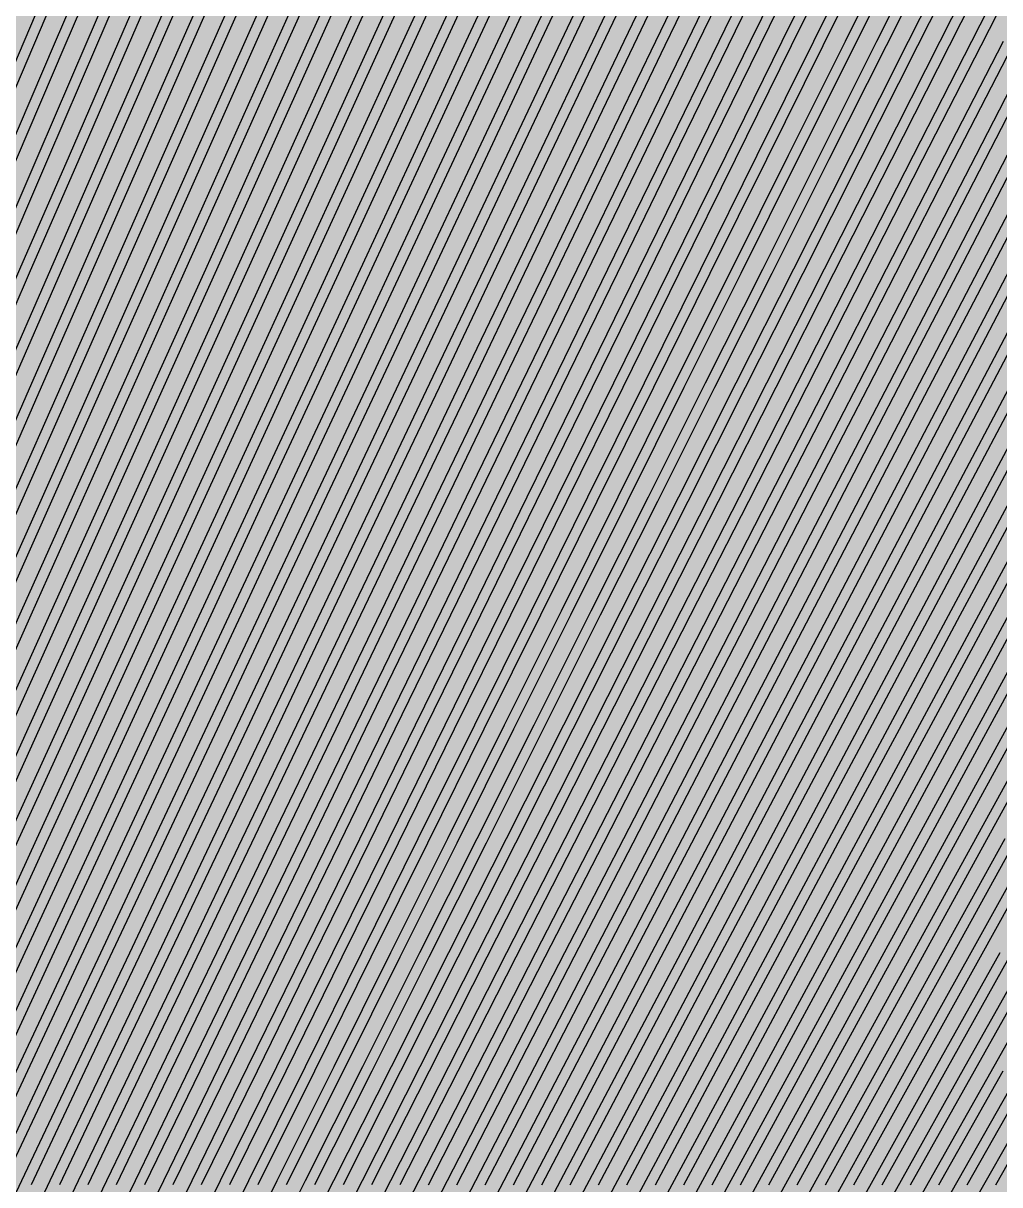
# Model space of a CAD drawing. Header units: metres. Extents: x -7231 to 10969, y -37556 to 1873.
# Drawn here: x 2806.6 to 2999.5, y -18127.3 to -17897.9 of the extents above; entities that cross this region are included whole.
import ezdxf

# ---------------------------------------------------------------- set-up
doc = ezdxf.new("R2010")
doc.units = ezdxf.units.M
for name, color, linetype in [('Metal1', 4, 'CONTINUOUS'), ('Metal2', 3, 'CONTINUOUS'), ('Polyimide', 7, 'CONTINUOUS')]:
    doc.layers.add(name, color=color, linetype=linetype)

msp = doc.modelspace()

# ---------------------------------------------------------------- hatches: boundary and pattern name
at = {"layer": 'Polyimide'}
msp.add_hatch(color=7, dxfattribs=at).paths.add_polyline_path([(4065.69, -468), (4066.67, -501.99), (4068.51, -535.99), (4071.41, -569.99), (4075.54, -603.99), (4081.04, -637.99), (4088.01, -671.99), (4096.52, -705.98), (4106.62, -739.98), (4118.33, -773.98), (4131.63, -807.98), (4146.49, -841.98), (4162.87, -875.98), (4180.68, -909.97), (4199.83, -943.97), (4220.22, -977.97), (4241.73, -1011.97), (4264.21, -1045.97), (4287.52, -1079.96), (4311.51, -1113.96), (4336.01, -1147.96), (4360.86, -1181.96), (4385.88, -1215.96), (4410.89, -1249.96), (4435.74, -1283.95), (4460.24, -1317.95), (4484.23, -1351.95), (4507.54, -1385.95), (4530.02, -1419.95), (4551.53, -1453.94), (4571.92, -1487.94), (4591.07, -1521.94), (4608.88, -1555.94), (4625.26, -1589.94), (4640.12, -1623.94), (4653.42, -1657.93), (4665.13, -1691.93), (4675.23, -1725.93), (4683.74, -1759.93), (4690.71, -1793.93), (4696.21, -1827.93), (4700.34, -1861.92), (4703.24, -1895.92), (4705.08, -1929.92), (4706.06, -1963.92), (4706.44, -1997.92), (4706.5, -2031.91), (4706.5, -4793.02), (4709.95, -4838.39), (4720.22, -4882.71), (4737.08, -4924.98), (4760.13, -4964.2), (4788.85, -4999.49), (4822.58, -5030.03), (4860.53, -5055.12), (4901.85, -5074.18), (4901.85, -5074.18), (4970.68, -5105.23), (5034.7, -5145.26), (5092.76, -5193.54), (5143.8, -5249.19), (5186.89, -5311.2), (5221.24, -5378.44), (5246.23, -5449.69), (5261.41, -5523.66), (5266.5, -5599), (5261.41, -5674.34), (5246.23, -5748.31), (5221.24, -5819.56), (5186.89, -5886.8), (5143.8, -5948.81), (5092.76, -6004.46), (5034.7, -6052.74), (4970.68, -6092.77), (4901.85, -6123.82), (4860.53, -6142.88), (4822.58, -6167.97), (4788.85, -6198.51), (4760.13, -6233.8), (4737.08, -6273.02), (4720.22, -6315.29), (4709.95, -6359.61), (4706.5, -6404.98), (4706.5, -9221.52), (4709.95, -9266.88), (4720.22, -9311.21), (4737.08, -9353.47), (4760.13, -9392.7), (4788.85, -9427.98), (4822.58, -9458.52), (4860.53, -9483.61), (4901.85, -9502.67), (4970.68, -9533.72), (5034.7, -9573.75), (5092.76, -9622.03), (5143.8, -9677.68), (5186.89, -9739.69), (5221.24, -9806.94), (5246.23, -9878.19), (5261.41, -9952.16), (5266.5, -10027.49), (5261.41, -10102.83), (5246.23, -10176.8), (5221.24, -10248.05), (5186.89, -10315.3), (5143.8, -10377.31), (5092.76, -10432.96), (5034.7, -10481.24), (4970.68, -10521.27), (4901.85, -10552.32), (4860.53, -10571.38), (4822.58, -10596.46), (4788.85, -10627), (4760.13, -10662.29), (4737.08, -10701.52), (4720.22, -10743.78), (4709.95, -10788.1), (4706.5, -10833.47), (4706.5, -13650.01), (4709.95, -13695.38), (4720.22, -13739.7), (4737.08, -13781.96), (4760.13, -13821.19), (4788.85, -13856.48), (4822.58, -13887.02), (4860.53, -13912.11), (4901.85, -13931.17), (4970.68, -13962.22), (5034.7, -14002.25), (5092.76, -14050.53), (5143.8, -14106.18), (5186.89, -14168.19), (5221.24, -14235.43), (5246.23, -14306.68), (5261.41, -14380.65), (5266.5, -14455.99), (5261.41, -14531.33), (5246.23, -14605.29), (5221.24, -14676.55), (5186.89, -14743.79), (5143.8, -14805.8), (5092.76, -14861.45), (5034.7, -14909.73), (4970.68, -14949.76), (4901.85, -14980.81), (4860.53, -14999.87), (4822.58, -15024.96), (4788.85, -15055.5), (4760.13, -15090.79), (4737.08, -15130.01), (4720.22, -15172.27), (4709.95, -15216.6), (4706.5, -15261.97), (4706.5, -15455.99), (4720.95, -15750.04), (4764.14, -16041.26), (4835.68, -16326.84), (4934.86, -16604.04), (5060.74, -16870.18), (5212.09, -17122.7), (5387.47, -17359.17), (5585.18, -17577.31), (5803.32, -17775.02), (6039.79, -17950.4), (6292.31, -18101.75), (6558.45, -18227.63), (6835.65, -18326.81), (7121.23, -18398.34), (7412.45, -18441.54), (7706.5, -18455.99), (9969.01, -18455.99), (10047.42, -18459.84), (10125.08, -18471.36), (10201.23, -18490.44), (10275.15, -18516.89), (10346.12, -18550.45), (10413.46, -18590.81), (10476.52, -18637.58), (10534.69, -18690.3), (10587.41, -18748.47), (10634.18, -18811.53), (10674.54, -18878.87), (10708.11, -18949.84), (10734.56, -19023.76), (10753.63, -19099.92), (10765.15, -19177.58), (10769.01, -19255.99), (10769.01, -20895.8), (10730.24, -20951.41), (10694.6, -21009.08), (10662.21, -21068.63), (10633.17, -21129.89), (10607.55, -21192.66), (10585.45, -21256.74), (10566.93, -21321.96), (10552.05, -21388.09), (10540.84, -21454.95), (10533.35, -21522.33), (10529.6, -21590.02), (10529.6, -21657.81), (10533.35, -21725.5), (10540.84, -21792.87), (10552.05, -21859.73), (10566.93, -21925.87), (10585.45, -21991.08), (10607.55, -22055.17), (10633.17, -22117.94), (10662.21, -22179.19), (10694.6, -22238.74), (10730.24, -22296.41), (10769.01, -22352.03), (10769.01, -32454.24), (10728.74, -32510.49), (10691.72, -32568.92), (10658.05, -32629.35), (10627.85, -32691.58), (10601.2, -32755.42), (10578.21, -32820.67), (10558.93, -32887.1), (10543.44, -32954.52), (10531.77, -33022.71), (10523.97, -33091.44), (10520.07, -33160.51), (10520.07, -33229.69), (10523.97, -33298.75), (10531.77, -33367.49), (10543.44, -33435.67), (10558.93, -33503.09), (10578.21, -33569.53), (10601.2, -33634.77), (10627.85, -33698.61), (10658.05, -33760.85), (10691.72, -33821.28), (10728.74, -33879.71), (10769.01, -33935.96), (10769.01, -36556), (10765.15, -36634.41), (10753.63, -36712.07), (10734.56, -36788.23), (10708.11, -36862.15), (10674.54, -36933.12), (10634.18, -37000.46), (10587.41, -37063.51), (10534.69, -37121.69), (10476.52, -37174.41), (10413.46, -37221.18), (10346.12, -37261.54), (10275.15, -37295.1), (10201.23, -37321.55), (10125.08, -37340.63), (10047.42, -37352.15), (9969.01, -37356), (-6231.01, -37356), (-6309.42, -37352.15), (-6387.08, -37340.63), (-6463.23, -37321.55), (-6537.15, -37295.1), (-6608.12, -37261.54), (-6675.46, -37221.18), (-6738.52, -37174.41), (-6796.69, -37121.69), (-6849.41, -37063.51), (-6896.18, -37000.46), (-6936.54, -36933.12), (-6970.11, -36862.15), (-6996.56, -36788.23), (-7015.63, -36712.07), (-7027.15, -36634.41), (-7031.01, -36556), (-7031.01, -33936), (-6990.74, -33879.75), (-6953.7, -33821.31), (-6920.03, -33760.88), (-6889.82, -33698.64), (-6863.18, -33634.8), (-6840.18, -33569.55), (-6820.9, -33503.11), (-6805.4, -33435.69), (-6793.74, -33367.49), (-6785.94, -33298.75), (-6782.03, -33229.68), (-6782.03, -33160.5), (-6785.94, -33091.43), (-6793.74, -33022.69), (-6805.4, -32954.5), (-6820.9, -32887.07), (-6840.18, -32820.63), (-6863.18, -32755.39), (-6889.82, -32691.54), (-6920.03, -32629.3), (-6953.7, -32568.87), (-6990.74, -32510.43), (-7031.01, -32454.18), (-7031.01, -22364.83), (-6990.74, -22308.58), (-6953.7, -22250.14), (-6920.03, -22189.71), (-6889.82, -22127.47), (-6863.18, -22063.62), (-6840.18, -21998.38), (-6820.9, -21931.94), (-6805.4, -21864.51), (-6793.74, -21796.32), (-6785.94, -21727.58), (-6782.03, -21658.51), (-6782.03, -21589.33), (-6785.94, -21520.26), (-6793.74, -21451.52), (-6805.4, -21383.32), (-6820.9, -21315.9), (-6840.18, -21249.46), (-6863.18, -21184.21), (-6889.82, -21120.37), (-6920.03, -21058.13), (-6953.7, -20997.7), (-6990.74, -20939.26), (-7031.01, -20883.01), (-7031.01, -19255.99), (-7027.15, -19177.58), (-7015.63, -19099.92), (-6996.56, -19023.76), (-6970.11, -18949.84), (-6936.54, -18878.87), (-6896.18, -18811.53), (-6849.41, -18748.47), (-6796.69, -18690.3), (-6738.52, -18637.58), (-6675.46, -18590.81), (-6608.12, -18550.45), (-6537.15, -18516.89), (-6463.23, -18490.44), (-6387.08, -18471.36), (-6309.42, -18459.84), (-6231.01, -18455.99), (-3968.5, -18455.99), (-3674.45, -18441.54), (-3383.23, -18398.34), (-3097.65, -18326.81), (-2820.45, -18227.63), (-2554.31, -18101.75), (-2301.79, -17950.4), (-2065.32, -17775.02), (-1847.18, -17577.31), (-1649.47, -17359.17), (-1474.09, -17122.7), (-1322.74, -16870.18), (-1196.86, -16604.04), (-1097.68, -16326.84), (-1026.14, -16041.26), (-982.95, -15750.04), (-968.5, -15455.99), (-968.5, -15261.97), (-971.95, -15216.6), (-982.22, -15172.27), (-999.08, -15130.01), (-1022.13, -15090.79), (-1050.85, -15055.5), (-1084.58, -15024.96), (-1122.53, -14999.87), (-1163.85, -14980.81), (-1232.68, -14949.76), (-1296.7, -14909.73), (-1354.76, -14861.45), (-1405.8, -14805.8), (-1448.89, -14743.79), (-1483.24, -14676.55), (-1508.23, -14605.29), (-1523.41, -14531.33), (-1528.5, -14455.99), (-1523.41, -14380.65), (-1508.23, -14306.68), (-1483.24, -14235.43), (-1448.89, -14168.19), (-1405.8, -14106.18), (-1354.76, -14050.53), (-1296.7, -14002.25), (-1232.68, -13962.22), (-1163.85, -13931.17), (-1122.53, -13912.11), (-1084.58, -13887.02), (-1050.85, -13856.48), (-1022.13, -13821.19), (-999.08, -13781.96), (-982.22, -13739.7), (-971.95, -13695.38), (-968.5, -13650.01), (-968.5, -12309.64), (-971.95, -12264.27), (-982.22, -12219.94), (-999.08, -12177.68), (-1022.13, -12138.46), (-1050.85, -12103.17), (-1084.58, -12072.63), (-1122.53, -12047.54), (-1163.85, -12028.48), (-1232.68, -11997.43), (-1296.7, -11957.4), (-1354.76, -11909.12), (-1405.8, -11853.47), (-1448.89, -11791.46), (-1483.24, -11724.22), (-1508.23, -11652.96), (-1523.41, -11579), (-1528.5, -11503.66), (-1523.41, -11428.32), (-1508.23, -11354.35), (-1483.24, -11283.1), (-1448.89, -11215.86), (-1405.8, -11153.85), (-1354.76, -11098.2), (-1296.7, -11049.92), (-1232.68, -11009.89), (-1163.85, -10978.84), (-1122.53, -10959.78), (-1084.58, -10934.69), (-1050.85, -10904.15), (-1022.13, -10868.86), (-999.08, -10829.63), (-982.22, -10787.37), (-971.95, -10743.05), (-968.5, -10697.68), (-968.5, -9357.31), (-971.95, -9311.94), (-982.22, -9267.62), (-999.08, -9225.35), (-1022.13, -9186.13), (-1050.85, -9150.84), (-1084.58, -9120.3), (-1122.53, -9095.21), (-1163.85, -9076.15), (-1163.85, -9076.15), (-1232.68, -9045.1), (-1296.7, -9005.07), (-1354.76, -8956.79), (-1405.8, -8901.14), (-1448.89, -8839.13), (-1483.24, -8771.89), (-1508.23, -8700.64), (-1523.41, -8626.67), (-1528.5, -8551.33), (-1523.41, -8475.99), (-1508.23, -8402.02), (-1483.24, -8330.77), (-1448.89, -8263.53), (-1405.8, -8201.52), (-1354.76, -8145.87), (-1296.7, -8097.59), (-1232.68, -8057.56), (-1163.85, -8026.51), (-1163.85, -8026.51), (-1122.53, -8007.45), (-1084.58, -7982.36), (-1050.85, -7951.82), (-1022.13, -7916.53), (-999.08, -7877.31), (-982.22, -7835.04), (-971.95, -7790.72), (-968.5, -7745.35), (-968.5, -6404.98), (-971.95, -6359.61), (-982.22, -6315.29), (-999.08, -6273.02), (-1022.13, -6233.8), (-1050.85, -6198.51), (-1084.58, -6167.97), (-1122.53, -6142.88), (-1163.85, -6123.82), (-1163.85, -6123.82), (-1232.68, -6092.77), (-1296.7, -6052.74), (-1354.76, -6004.46), (-1405.8, -5948.81), (-1448.89, -5886.8), (-1483.24, -5819.56), (-1508.23, -5748.31), (-1523.41, -5674.34), (-1528.5, -5599), (-1523.41, -5523.66), (-1508.23, -5449.69), (-1483.24, -5378.44), (-1448.89, -5311.2), (-1405.8, -5249.19), (-1354.76, -5193.54), (-1296.7, -5145.26), (-1232.68, -5105.23), (-1163.85, -5074.18), (-1163.85, -5074.18), (-1122.53, -5055.12), (-1084.58, -5030.03), (-1050.85, -4999.49), (-1022.13, -4964.2), (-999.08, -4924.98), (-982.22, -4882.71), (-971.95, -4838.39), (-968.5, -4793.02), (-968.5, -2031.91), (-968.44, -1997.92), (-968.06, -1963.92), (-967.05, -1929.92), (-965.18, -1895.92), (-962.22, -1861.92), (-958.01, -1827.93), (-952.41, -1793.93), (-945.31, -1759.93), (-936.64, -1725.93), (-926.35, -1691.93), (-914.43, -1657.93), (-900.88, -1623.94), (-885.74, -1589.94), (-869.05, -1555.94), (-850.91, -1521.94), (-831.4, -1487.94), (-810.63, -1453.94), (-788.72, -1419.95), (-765.82, -1385.95), (-742.07, -1351.95), (-717.63, -1317.95), (-692.67, -1283.95), (-667.36, -1249.96), (-641.88, -1215.96), (-616.39, -1181.96), (-591.08, -1147.96), (-566.12, -1113.96), (-541.68, -1079.96), (-517.93, -1045.97), (-495.03, -1011.97), (-473.12, -977.97), (-452.35, -943.97), (-432.84, -909.97), (-414.7, -875.98), (-398.01, -841.98), (-382.87, -807.98), (-369.32, -773.98), (-357.4, -739.98), (-347.11, -705.98), (-338.44, -671.99), (-331.34, -637.99), (-325.74, -603.99), (-321.53, -569.99), (-318.57, -535.99), (-316.7, -501.99), (-315.69, -468), (-315.31, -434), (-315.25, -400), (-315.25, 401), (-315.25, 451), (-315.25, 1644), (-270.25, 1644), (-270.03, 1637.13), (-269.35, 1630.29), (-268.23, 1623.52), (-266.67, 1616.82), (-264.68, 1610.25), (-262.26, 1603.82), (-259.42, 1597.56), (-256.18, 1591.5), (-252.55, 1585.67), (-248.55, 1580.08), (-244.19, 1574.77), (-239.5, 1569.75), (-234.48, 1565.06), (-229.17, 1560.7), (-223.58, 1556.7), (-217.75, 1553.07), (-211.69, 1549.83), (-205.43, 1546.99), (-199, 1544.57), (-192.43, 1542.58), (-185.73, 1541.02), (-178.96, 1539.9), (-172.12, 1539.22), (-165.25, 1539), (-158.38, 1539.22), (-151.54, 1539.9), (-144.77, 1541.02), (-138.07, 1542.58), (-131.5, 1544.57), (-125.07, 1546.99), (-118.81, 1549.83), (-112.75, 1553.07), (-106.92, 1556.7), (-101.33, 1560.7), (-96.02, 1565.06), (-91, 1569.75), (-86.31, 1574.77), (-81.95, 1580.08), (-77.95, 1585.67), (-74.32, 1591.5), (-71.08, 1597.56), (-68.24, 1603.82), (-65.82, 1610.25), (-63.83, 1616.82), (-62.27, 1623.52), (-61.15, 1630.29), (-60.47, 1637.13), (-60.25, 1644), (1853, 1644), (1853, 1573), (3815.25, 1573), (3815.46, 1579.54), (3816.11, 1586.05), (3817.17, 1592.51), (3818.66, 1598.88), (3820.56, 1605.14), (3822.86, 1611.27), (3825.56, 1617.23), (3828.65, 1623), (3832.1, 1628.56), (3835.91, 1633.88), (3840.07, 1638.93), (3844.54, 1643.71), (3849.32, 1648.18), (3854.37, 1652.34), (3859.69, 1656.15), (3865.25, 1659.6), (3871.02, 1662.69), (3876.98, 1665.39), (3883.11, 1667.69), (3889.37, 1669.59), (3895.74, 1671.08), (3902.2, 1672.14), (3908.71, 1672.79), (3915.25, 1673), (3921.79, 1672.79), (3928.3, 1672.14), (3934.76, 1671.08), (3941.13, 1669.59), (3947.39, 1667.69), (3953.52, 1665.39), (3959.48, 1662.69), (3965.25, 1659.6), (3970.81, 1656.15), (3976.13, 1652.34), (3981.18, 1648.18), (3985.96, 1643.71), (3990.43, 1638.93), (3994.59, 1633.88), (3998.4, 1628.56), (4001.85, 1623), (4004.94, 1617.23), (4007.64, 1611.27), (4009.94, 1605.14), (4011.84, 1598.88), (4013.33, 1592.51), (4014.39, 1586.05), (4015.04, 1579.54), (4015.25, 1573), (4065.25, 1573), (4065.25, 451), (4065.25, 401), (4065.25, -400), (4065.31, -434), (4065.69, -468)])

# ---------------------------------------------------------------- linework, layer by layer
at = {"layer": 'Metal1'}
for points in [[(2701.55, -18149.04), (2711.11, -18126.54), (2720.68, -18104.04), (2730.25, -18081.54), (2739.81, -18059.04), (2749.38, -18036.54), (2758.95, -18014.03), (2768.51, -17991.53), (2778.08, -17969.03), (2787.65, -17946.53), (2797.21, -17924.03), (2806.78, -17901.53), (2816.35, -17879.03), (2825.91, -17856.53), (2835.48, -17834.03), (2845.05, -17811.53), (2854.61, -17789.03), (2864.18, -17766.53)], [(2712.62, -18149.03), (2722.32, -18126.53), (2732.01, -18104.03), (2741.71, -18081.53), (2751.4, -18059.03), (2761.09, -18036.53), (2770.79, -18014.03), (2780.48, -17991.53), (2790.17, -17969.03), (2799.87, -17946.53), (2809.56, -17924.03), (2819.26, -17901.53), (2828.95, -17879.03), (2838.64, -17856.53), (2848.34, -17834.03), (2858.03, -17811.52), (2867.73, -17789.02), (2877.42, -17766.52)], [(2723.7, -18149.03), (2733.52, -18126.53), (2743.34, -18104.03), (2753.16, -18081.53), (2762.99, -18059.03), (2772.81, -18036.53), (2782.63, -18014.03), (2792.45, -17991.53), (2802.27, -17969.02), (2812.09, -17946.52), (2821.91, -17924.02), (2831.73, -17901.52), (2841.55, -17879.02), (2851.37, -17856.52), (2861.2, -17834.02), (2871.02, -17811.52), (2880.84, -17789.02), (2890.66, -17766.52)], [(2734.78, -18149.03), (2744.73, -18126.53), (2754.68, -18104.02), (2764.62, -18081.52), (2774.57, -18059.02), (2784.52, -18036.52), (2794.47, -18014.02), (2804.42, -17991.52), (2814.36, -17969.02), (2824.31, -17946.52), (2834.26, -17924.02), (2844.21, -17901.52), (2854.16, -17879.02), (2864.1, -17856.52), (2874.05, -17834.02), (2884, -17811.52), (2893.95, -17789.02), (2903.9, -17766.51)], [(2745.86, -18149.02), (2755.93, -18126.52), (2766.01, -18104.02), (2776.08, -18081.52), (2786.16, -18059.02), (2796.23, -18036.52), (2806.31, -18014.02), (2816.38, -17991.52), (2826.46, -17969.02), (2836.53, -17946.52), (2846.61, -17924.01), (2856.69, -17901.51), (2866.76, -17879.01), (2876.84, -17856.51), (2886.91, -17834.01), (2896.99, -17811.51), (2907.06, -17789.01), (2917.14, -17766.51)], [(2756.94, -18149.02), (2767.14, -18126.52), (2777.34, -18104.02), (2787.54, -18081.52), (2797.75, -18059.01), (2807.95, -18036.51), (2818.15, -18014.01), (2828.35, -17991.51), (2838.55, -17969.01), (2848.76, -17946.51), (2858.96, -17924.01), (2869.16, -17901.51), (2879.36, -17879.01), (2889.57, -17856.51), (2899.77, -17834.01), (2909.97, -17811.51), (2920.17, -17789.01), (2930.38, -17766.51)], [(2768.01, -18149.01), (2778.34, -18126.51), (2788.67, -18104.01), (2799, -18081.51), (2809.33, -18059.01), (2819.66, -18036.51), (2829.99, -18014.01), (2840.32, -17991.51), (2850.65, -17969.01), (2860.98, -17946.51), (2871.31, -17924.01), (2881.64, -17901.51), (2891.97, -17879), (2902.3, -17856.5), (2912.63, -17834), (2922.96, -17811.5), (2933.29, -17789), (2943.61, -17766.5)], [(2779.09, -18149.01), (2789.55, -18126.51), (2800, -18104.01), (2810.46, -18081.51), (2820.92, -18059.01), (2831.37, -18036.51), (2841.83, -18014), (2852.29, -17991.5), (2862.74, -17969), (2873.2, -17946.5), (2883.66, -17924), (2894.11, -17901.5), (2904.57, -17879), (2915.03, -17856.5), (2925.48, -17834), (2935.94, -17811.5), (2946.4, -17789), (2956.85, -17766.5)], [(2790.17, -18149), (2800.75, -18126.5), (2811.34, -18104), (2821.92, -18081.5), (2832.5, -18059), (2843.09, -18036.5), (2853.67, -18014), (2864.26, -17991.5), (2874.84, -17969), (2885.42, -17946.5), (2896.01, -17924), (2906.59, -17901.5), (2917.17, -17879), (2927.76, -17856.5), (2938.34, -17834), (2948.93, -17811.49), (2959.51, -17788.99), (2970.09, -17766.49)], [(2801.25, -18149), (2811.96, -18126.5), (2822.67, -18104), (2833.38, -18081.5), (2844.09, -18059), (2854.8, -18036.5), (2865.51, -18014), (2876.22, -17991.5), (2886.93, -17969), (2897.65, -17946.49), (2908.36, -17923.99), (2919.07, -17901.49), (2929.78, -17878.99), (2940.49, -17856.49), (2951.2, -17833.99), (2961.91, -17811.49), (2972.62, -17788.99), (2983.33, -17766.49)], [(2812.33, -18149), (2823.16, -18126.5), (2834, -18104), (2844.84, -18081.49), (2855.68, -18058.99), (2866.52, -18036.49), (2877.35, -18013.99), (2888.19, -17991.49), (2899.03, -17968.99), (2909.87, -17946.49), (2920.71, -17923.99), (2931.54, -17901.49), (2942.38, -17878.99), (2953.22, -17856.49), (2964.06, -17833.99), (2974.9, -17811.49), (2985.73, -17788.99), (2996.57, -17766.48)], [(2823.4, -18148.99), (2834.37, -18126.49), (2845.33, -18103.99), (2856.3, -18081.49), (2867.26, -18058.99), (2878.23, -18036.49), (2889.19, -18013.99), (2900.16, -17991.49), (2911.12, -17968.99), (2922.09, -17946.49), (2933.05, -17923.99), (2944.02, -17901.48), (2954.98, -17878.98), (2965.95, -17856.48), (2976.92, -17833.98), (2987.88, -17811.48), (2998.85, -17788.98), (3009.81, -17766.48)], [(2866.02, -17767.31), (2856.45, -17789.81), (2846.89, -17812.31), (2837.32, -17834.81), (2827.75, -17857.31), (2818.19, -17879.81), (2808.62, -17902.31), (2799.05, -17924.81), (2789.49, -17947.32), (2779.92, -17969.82), (2770.35, -17992.32), (2760.79, -18014.82), (2751.22, -18037.32), (2741.65, -18059.82), (2732.09, -18082.32), (2722.52, -18104.82), (2712.95, -18127.32), (2703.39, -18149.82)], [(2879.26, -17767.31), (2869.56, -17789.82), (2859.87, -17812.32), (2850.17, -17834.82), (2840.48, -17857.32), (2830.79, -17879.82), (2821.09, -17902.32), (2811.4, -17924.82), (2801.71, -17947.32), (2792.01, -17969.82), (2782.32, -17992.32), (2772.62, -18014.82), (2762.93, -18037.32), (2753.24, -18059.82), (2743.54, -18082.32), (2733.85, -18104.82), (2724.15, -18127.33), (2714.46, -18149.83)], [(2892.49, -17767.32), (2882.67, -17789.82), (2872.85, -17812.32), (2863.03, -17834.82), (2853.21, -17857.32), (2843.39, -17879.82), (2833.57, -17902.32), (2823.74, -17924.82), (2813.92, -17947.32), (2804.1, -17969.82), (2794.28, -17992.33), (2784.46, -18014.83), (2774.64, -18037.33), (2764.82, -18059.83), (2755, -18082.33), (2745.18, -18104.83), (2735.36, -18127.33), (2725.54, -18149.83)], [(2905.73, -17767.32), (2895.78, -17789.82), (2885.83, -17812.32), (2875.88, -17834.83), (2865.93, -17857.33), (2855.99, -17879.83), (2846.04, -17902.33), (2836.09, -17924.83), (2826.14, -17947.33), (2816.19, -17969.83), (2806.25, -17992.33), (2796.3, -18014.83), (2786.35, -18037.33), (2776.4, -18059.83), (2766.45, -18082.33), (2756.51, -18104.83), (2746.56, -18127.33), (2736.61, -18149.83)], [(2918.96, -17767.33), (2908.89, -17789.83), (2898.81, -17812.33), (2888.74, -17834.83), (2878.66, -17857.33), (2868.59, -17879.83), (2858.51, -17902.33), (2848.44, -17924.83), (2838.36, -17947.33), (2828.28, -17969.83), (2818.21, -17992.33), (2808.13, -18014.83), (2798.06, -18037.34), (2787.98, -18059.84), (2777.91, -18082.34), (2767.83, -18104.84), (2757.76, -18127.34), (2747.68, -18149.84)], [(2932.2, -17767.33), (2921.99, -17789.83), (2911.79, -17812.33), (2901.59, -17834.83), (2891.39, -17857.33), (2881.19, -17879.84), (2870.98, -17902.34), (2860.78, -17924.84), (2850.58, -17947.34), (2840.38, -17969.84), (2830.17, -17992.34), (2819.97, -18014.84), (2809.77, -18037.34), (2799.57, -18059.84), (2789.36, -18082.34), (2779.16, -18104.84), (2768.96, -18127.34)], [(2945.43, -17767.34), (2935.1, -17789.84), (2924.77, -17812.34), (2914.44, -17834.84), (2904.11, -17857.34), (2893.78, -17879.84), (2883.46, -17902.34), (2873.13, -17924.84), (2862.8, -17947.34), (2852.47, -17969.84), (2842.14, -17992.34), (2831.81, -18014.84), (2821.48, -18037.34), (2811.15, -18059.84), (2800.82, -18082.35), (2790.49, -18104.85), (2780.16, -18127.35)], [(2958.67, -17767.34), (2948.21, -17789.84), (2937.75, -17812.34), (2927.3, -17834.84), (2916.84, -17857.34), (2906.38, -17879.84), (2895.93, -17902.34), (2885.47, -17924.84), (2875.01, -17947.35), (2864.56, -17969.85), (2854.1, -17992.35), (2843.64, -18014.85), (2833.19, -18037.35), (2822.73, -18059.85), (2812.28, -18082.35), (2801.82, -18104.85), (2791.36, -18127.35)], [(2971.9, -17767.34), (2961.32, -17789.85), (2950.74, -17812.35), (2940.15, -17834.85), (2929.57, -17857.35), (2918.98, -17879.85), (2908.4, -17902.35), (2897.82, -17924.85), (2887.23, -17947.35), (2876.65, -17969.85), (2866.07, -17992.35), (2855.48, -18014.85), (2844.9, -18037.35), (2834.31, -18059.85), (2823.73, -18082.35), (2813.15, -18104.85), (2802.56, -18127.36)], [(2985.14, -17767.35), (2974.43, -17789.85), (2963.72, -17812.35), (2953.01, -17834.85), (2942.29, -17857.35), (2931.58, -17879.85), (2920.87, -17902.35), (2910.16, -17924.85), (2899.45, -17947.35), (2888.74, -17969.85), (2878.03, -17992.36), (2867.32, -18014.86), (2856.61, -18037.36), (2845.9, -18059.86), (2835.19, -18082.36), (2824.48, -18104.86), (2813.76, -18127.36)], [(2998.37, -17767.35), (2987.54, -17789.85), (2976.7, -17812.35), (2965.86, -17834.85), (2955.02, -17857.36), (2944.18, -17879.86), (2933.35, -17902.36), (2922.51, -17924.86), (2911.67, -17947.36), (2900.83, -17969.86), (2889.99, -17992.36), (2879.16, -18014.86), (2868.32, -18037.36), (2857.48, -18059.86), (2846.64, -18082.36), (2835.8, -18104.86), (2824.97, -18127.36)], [(3000.64, -17789.86), (2989.68, -17812.36), (2978.71, -17834.86), (2967.75, -17857.36), (2956.78, -17879.86), (2945.82, -17902.36), (2934.85, -17924.86), (2923.89, -17947.36), (2912.92, -17969.86), (2901.96, -17992.36), (2890.99, -18014.86), (2880.03, -18037.37), (2869.06, -18059.87), (2858.1, -18082.37), (2847.13, -18104.87), (2836.17, -18127.37)], [(2834.48, -18148.99), (2845.57, -18126.49), (2856.67, -18103.99), (2867.76, -18081.49), (2878.85, -18058.99), (2889.94, -18036.48), (2901.03, -18013.98), (2912.13, -17991.48), (2923.22, -17968.98), (2934.31, -17946.48), (2945.4, -17923.98), (2956.5, -17901.48), (2967.59, -17878.98), (2978.68, -17856.48), (2989.77, -17833.98), (3000.87, -17811.48)], [(3002.66, -17812.36), (2991.57, -17834.86), (2980.47, -17857.36), (2969.38, -17879.86), (2958.29, -17902.37), (2947.2, -17924.87), (2936.11, -17947.37), (2925.01, -17969.87), (2913.92, -17992.37), (2902.83, -18014.87), (2891.74, -18037.37), (2880.64, -18059.87), (2869.55, -18082.37), (2858.46, -18104.87), (2847.37, -18127.37)], [(2845.56, -18148.98), (2856.78, -18126.48), (2868, -18103.98), (2879.22, -18081.48), (2890.44, -18058.98), (2901.66, -18036.48), (2912.88, -18013.98), (2924.1, -17991.48), (2935.31, -17968.98), (2946.53, -17946.48), (2957.75, -17923.98), (2968.97, -17901.48), (2980.19, -17878.98), (2991.41, -17856.48), (3002.63, -17833.97)], [(3004.42, -17834.87), (2993.2, -17857.37), (2981.98, -17879.87), (2970.76, -17902.37), (2959.54, -17924.87), (2948.32, -17947.37), (2937.1, -17969.87), (2925.88, -17992.37), (2914.67, -18014.87), (2903.45, -18037.37), (2892.23, -18059.87), (2881.01, -18082.37), (2869.79, -18104.88), (2858.57, -18127.38)], [(2856.64, -18148.98), (2867.98, -18126.48), (2879.33, -18103.98), (2890.68, -18081.48), (2902.02, -18058.98), (2913.37, -18036.48), (2924.72, -18013.98), (2936.06, -17991.48), (2947.41, -17968.97), (2958.76, -17946.47), (2970.1, -17923.97), (2981.45, -17901.47), (2992.8, -17878.97), (3004.14, -17856.47)], [(3005.93, -17857.37), (2994.58, -17879.87), (2983.23, -17902.37), (2971.89, -17924.87), (2960.54, -17947.37), (2949.2, -17969.88), (2937.85, -17992.38), (2926.5, -18014.88), (2915.16, -18037.38), (2903.81, -18059.88), (2892.46, -18082.38), (2881.12, -18104.88), (2869.77, -18127.38)], [(2867.72, -18148.98), (2879.19, -18126.48), (2890.66, -18103.97), (2902.14, -18081.47), (2913.61, -18058.97), (2925.08, -18036.47), (2936.56, -18013.97), (2948.03, -17991.47), (2959.5, -17968.97), (2970.98, -17946.47), (2982.45, -17923.97), (2993.93, -17901.47), (3005.4, -17878.97)], [(3007.18, -17879.88), (2995.71, -17902.38), (2984.23, -17924.88), (2972.76, -17947.38), (2961.29, -17969.88), (2949.81, -17992.38), (2938.34, -18014.88), (2926.87, -18037.38), (2915.39, -18059.88), (2903.92, -18082.38), (2892.44, -18104.88), (2880.97, -18127.38)], [(2878.79, -18148.97), (2890.39, -18126.47), (2901.99, -18103.97), (2913.6, -18081.47), (2925.2, -18058.97), (2936.8, -18036.47), (2948.4, -18013.97), (2960, -17991.47), (2971.6, -17968.97), (2983.2, -17946.47), (2994.8, -17923.97), (3006.4, -17901.46)], [(3008.18, -17902.38), (2996.58, -17924.88), (2984.98, -17947.38), (2973.38, -17969.88), (2961.78, -17992.38), (2950.18, -18014.88), (2938.57, -18037.39), (2926.97, -18059.89), (2915.37, -18082.39), (2903.77, -18104.89), (2892.17, -18127.39)], [(2889.87, -18148.97), (2901.6, -18126.47), (2913.33, -18103.97), (2925.06, -18081.47), (2936.78, -18058.97), (2948.51, -18036.46), (2960.24, -18013.96), (2971.97, -17991.46), (2983.69, -17968.96), (2995.42, -17946.46), (3007.15, -17923.96)], [(3008.92, -17924.89), (2997.2, -17947.39), (2985.47, -17969.89), (2973.74, -17992.39), (2962.01, -18014.89), (2950.28, -18037.39), (2938.56, -18059.89), (2926.83, -18082.39), (2915.1, -18104.89), (2903.37, -18127.39)], [(2900.95, -18148.96), (2912.8, -18126.46), (2924.66, -18103.96), (2936.51, -18081.46), (2948.37, -18058.96), (2960.22, -18036.46), (2972.08, -18013.96), (2983.93, -17991.46), (2995.79, -17968.96), (3007.64, -17946.46)], [(3009.41, -17947.39), (2997.56, -17969.89), (2985.7, -17992.39), (2973.85, -18014.89), (2961.99, -18037.39), (2950.14, -18059.89), (2938.28, -18082.39), (2926.43, -18104.9), (2914.57, -18127.4)], [(2912.03, -18148.96), (2924.01, -18126.46), (2935.99, -18103.96), (2947.97, -18081.46), (2959.96, -18058.96), (2971.94, -18036.46), (2983.92, -18013.96), (2995.9, -17991.46), (3007.88, -17968.95)], [(3009.65, -17969.89), (2997.67, -17992.4), (2985.69, -18014.9), (2973.7, -18037.4), (2961.72, -18059.9), (2949.74, -18082.4), (2937.76, -18104.9), (2925.77, -18127.4)], [(2923.11, -18148.96), (2935.21, -18126.46), (2947.32, -18103.96), (2959.43, -18081.45), (2971.54, -18058.95), (2983.65, -18036.45), (2995.76, -18013.95), (3007.87, -17991.45)], [(3009.63, -17992.4), (2997.52, -18014.9), (2985.41, -18037.4), (2973.3, -18059.9), (2961.19, -18082.4), (2949.09, -18104.9), (2936.98, -18127.4)], [(2934.18, -18148.95), (2946.42, -18126.45), (2958.66, -18103.95), (2970.89, -18081.45), (2983.13, -18058.95), (2995.37, -18036.45), (3007.6, -18013.95)], [(3009.36, -18014.9), (2997.12, -18037.4), (2984.89, -18059.91), (2972.65, -18082.41), (2960.41, -18104.91), (2948.18, -18127.41)], [(2945.26, -18148.95), (2957.63, -18126.45), (2969.99, -18103.95), (2982.35, -18081.45), (2994.72, -18058.95), (3007.08, -18036.45)], [(3008.83, -18037.41), (2996.47, -18059.91), (2984.11, -18082.41), (2971.74, -18104.91), (2959.38, -18127.41)], [(2956.34, -18148.94), (2968.83, -18126.44), (2981.32, -18103.94), (2993.81, -18081.44), (3006.3, -18058.94)], [(3008.05, -18059.91), (2995.56, -18082.41), (2983.07, -18104.91), (2970.58, -18127.42)], [(2967.42, -18148.94), (2980.04, -18126.44), (2992.65, -18103.94), (3005.27, -18081.44)], [(3007.02, -18082.42), (2994.4, -18104.92), (2981.78, -18127.42)], [(2978.5, -18148.94), (2991.24, -18126.44), (3003.99, -18103.94)], [(3005.73, -18104.92), (2992.98, -18127.42)]]:
    msp.add_lwpolyline(points, dxfattribs=at)
at = {"layer": 'Metal2'}
for points in [[(2707.09, -18149.04), (2716.72, -18126.54), (2726.35, -18104.04), (2735.98, -18081.53), (2745.61, -18059.03), (2755.24, -18036.53), (2764.87, -18014.03), (2774.5, -17991.53), (2784.13, -17969.03), (2793.76, -17946.53), (2803.39, -17924.03), (2813.02, -17901.53), (2822.65, -17879.03), (2832.28, -17856.53), (2841.91, -17834.03), (2851.54, -17811.53), (2861.17, -17789.03), (2870.8, -17766.53)], [(2718.16, -18149.03), (2727.92, -18126.53), (2737.68, -18104.03), (2747.44, -18081.53), (2757.19, -18059.03), (2766.95, -18036.53), (2776.71, -18014.03), (2786.46, -17991.53), (2796.22, -17969.03), (2805.98, -17946.53), (2815.74, -17924.03), (2825.49, -17901.53), (2835.25, -17879.02), (2845.01, -17856.52), (2854.77, -17834.02), (2864.52, -17811.52), (2874.28, -17789.02), (2884.04, -17766.52)], [(2729.24, -18149.03), (2739.13, -18126.53), (2749.01, -18104.03), (2758.89, -18081.53), (2768.78, -18059.03), (2778.66, -18036.52), (2788.55, -18014.02), (2798.43, -17991.52), (2808.32, -17969.02), (2818.2, -17946.52), (2828.09, -17924.02), (2837.97, -17901.52), (2847.86, -17879.02), (2857.74, -17856.52), (2867.62, -17834.02), (2877.51, -17811.52), (2887.39, -17789.02), (2897.28, -17766.52)], [(2740.32, -18149.02), (2750.33, -18126.52), (2760.34, -18104.02), (2770.35, -18081.52), (2780.37, -18059.02), (2790.38, -18036.52), (2800.39, -18014.02), (2810.4, -17991.52), (2820.41, -17969.02), (2830.42, -17946.52), (2840.44, -17924.02), (2850.45, -17901.52), (2860.46, -17879.02), (2870.47, -17856.51), (2880.48, -17834.01), (2890.49, -17811.51), (2900.5, -17789.01), (2910.52, -17766.51)], [(2751.4, -18149.02), (2761.54, -18126.52), (2771.67, -18104.02), (2781.81, -18081.52), (2791.95, -18059.02), (2802.09, -18036.52), (2812.23, -18014.02), (2822.37, -17991.51), (2832.51, -17969.01), (2842.65, -17946.51), (2852.78, -17924.01), (2862.92, -17901.51), (2873.06, -17879.01), (2883.2, -17856.51), (2893.34, -17834.01), (2903.48, -17811.51), (2913.62, -17789.01), (2923.76, -17766.51)], [(2762.47, -18149.02), (2772.74, -18126.51), (2783.01, -18104.01), (2793.27, -18081.51), (2803.54, -18059.01), (2813.8, -18036.51), (2824.07, -18014.01), (2834.34, -17991.51), (2844.6, -17969.01), (2854.87, -17946.51), (2865.13, -17924.01), (2875.4, -17901.51), (2885.67, -17879.01), (2895.93, -17856.51), (2906.2, -17834.01), (2916.46, -17811.51), (2926.73, -17789), (2936.99, -17766.5)], [(2773.55, -18149.01), (2783.95, -18126.51), (2794.34, -18104.01), (2804.73, -18081.51), (2815.12, -18059.01), (2825.52, -18036.51), (2835.91, -18014.01), (2846.3, -17991.51), (2856.7, -17969.01), (2867.09, -17946.5), (2877.48, -17924), (2887.88, -17901.5), (2898.27, -17879), (2908.66, -17856.5), (2919.05, -17834), (2929.45, -17811.5), (2939.84, -17789), (2950.23, -17766.5)], [(2784.63, -18149.01), (2795.15, -18126.51), (2805.67, -18104.01), (2816.19, -18081.5), (2826.71, -18059), (2837.23, -18036.5), (2847.75, -18014), (2858.27, -17991.5), (2868.79, -17969), (2879.31, -17946.5), (2889.83, -17924), (2900.35, -17901.5), (2910.87, -17879), (2921.39, -17856.5), (2931.91, -17834), (2942.43, -17811.5), (2952.95, -17789), (2963.47, -17766.5)], [(2795.71, -18149), (2806.36, -18126.5), (2817, -18104), (2827.65, -18081.5), (2838.3, -18059), (2848.94, -18036.5), (2859.59, -18014), (2870.24, -17991.5), (2880.89, -17969), (2891.53, -17946.5), (2902.18, -17924), (2912.83, -17901.5), (2923.48, -17878.99), (2934.12, -17856.49), (2944.77, -17833.99), (2955.42, -17811.49), (2966.07, -17788.99), (2976.71, -17766.49)], [(2806.79, -18149), (2817.56, -18126.5), (2828.34, -18104), (2839.11, -18081.5), (2849.88, -18059), (2860.66, -18036.5), (2871.43, -18013.99), (2882.21, -17991.49), (2892.98, -17968.99), (2903.76, -17946.49), (2914.53, -17923.99), (2925.31, -17901.49), (2936.08, -17878.99), (2946.85, -17856.49), (2957.63, -17833.99), (2968.4, -17811.49), (2979.18, -17788.99), (2989.95, -17766.49)], [(2817.86, -18148.99), (2828.77, -18126.49), (2839.67, -18103.99), (2850.57, -18081.49), (2861.47, -18058.99), (2872.37, -18036.49), (2883.27, -18013.99), (2894.18, -17991.49), (2905.08, -17968.99), (2915.98, -17946.49), (2926.88, -17923.99), (2937.78, -17901.49), (2948.68, -17878.99), (2959.58, -17856.49), (2970.49, -17833.98), (2981.39, -17811.48), (2992.29, -17788.98), (3003.19, -17766.48)], [(2872.64, -17767.31), (2863.01, -17789.81), (2853.38, -17812.31), (2843.75, -17834.81), (2834.12, -17857.31), (2824.49, -17879.82), (2814.86, -17902.32), (2805.23, -17924.82), (2795.6, -17947.32), (2785.97, -17969.82), (2776.34, -17992.32), (2766.71, -18014.82), (2757.08, -18037.32), (2747.44, -18059.82), (2737.81, -18082.32), (2728.18, -18104.82), (2718.55, -18127.32), (2708.92, -18149.82)], [(2885.87, -17767.32), (2876.12, -17789.82), (2866.36, -17812.32), (2856.6, -17834.82), (2846.84, -17857.32), (2837.09, -17879.82), (2827.33, -17902.32), (2817.57, -17924.82), (2807.81, -17947.32), (2798.06, -17969.82), (2788.3, -17992.32), (2778.54, -18014.82), (2768.78, -18037.32), (2759.03, -18059.83), (2749.27, -18082.33), (2739.51, -18104.83), (2729.76, -18127.33), (2720, -18149.83)], [(2899.11, -17767.32), (2889.22, -17789.82), (2879.34, -17812.32), (2869.46, -17834.82), (2859.57, -17857.32), (2849.69, -17879.82), (2839.8, -17902.33), (2829.92, -17924.83), (2820.03, -17947.33), (2810.15, -17969.83), (2800.26, -17992.33), (2790.38, -18014.83), (2780.49, -18037.33), (2770.61, -18059.83), (2760.73, -18082.33), (2750.84, -18104.83), (2740.96, -18127.33), (2731.07, -18149.83)], [(2912.34, -17767.33), (2902.33, -17789.83), (2892.32, -17812.33), (2882.31, -17834.83), (2872.3, -17857.33), (2862.29, -17879.83), (2852.27, -17902.33), (2842.26, -17924.83), (2832.25, -17947.33), (2822.24, -17969.83), (2812.23, -17992.33), (2802.22, -18014.83), (2792.2, -18037.33), (2782.19, -18059.83), (2772.18, -18082.33), (2762.17, -18104.84), (2752.16, -18127.34), (2742.15, -18149.84)], [(2925.58, -17767.33), (2915.44, -17789.83), (2905.3, -17812.33), (2895.16, -17834.83), (2885.02, -17857.33), (2874.89, -17879.83), (2864.75, -17902.33), (2854.61, -17924.83), (2844.47, -17947.34), (2834.33, -17969.84), (2824.19, -17992.34), (2814.05, -18014.84), (2803.91, -18037.34), (2793.78, -18059.84), (2783.64, -18082.34), (2773.5, -18104.84), (2763.36, -18127.34)], [(2938.81, -17767.33), (2928.55, -17789.83), (2918.28, -17812.34), (2908.02, -17834.84), (2897.75, -17857.34), (2887.48, -17879.84), (2877.22, -17902.34), (2866.95, -17924.84), (2856.69, -17947.34), (2846.42, -17969.84), (2836.16, -17992.34), (2825.89, -18014.84), (2815.62, -18037.34), (2805.36, -18059.84), (2795.09, -18082.34), (2784.83, -18104.84), (2774.56, -18127.34)], [(2952.05, -17767.34), (2941.66, -17789.84), (2931.26, -17812.34), (2920.87, -17834.84), (2910.48, -17857.34), (2900.08, -17879.84), (2889.69, -17902.34), (2879.3, -17924.84), (2868.91, -17947.34), (2858.51, -17969.84), (2848.12, -17992.34), (2837.73, -18014.85), (2827.33, -18037.35), (2816.94, -18059.85), (2806.55, -18082.35), (2796.15, -18104.85), (2785.76, -18127.35)], [(2965.28, -17767.34), (2954.76, -17789.84), (2944.24, -17812.34), (2933.72, -17834.84), (2923.2, -17857.35), (2912.68, -17879.85), (2902.16, -17902.35), (2891.64, -17924.85), (2881.12, -17947.35), (2870.6, -17969.85), (2860.08, -17992.35), (2849.56, -18014.85), (2839.04, -18037.35), (2828.52, -18059.85), (2818, -18082.35), (2807.48, -18104.85), (2796.96, -18127.35)], [(2978.52, -17767.35), (2967.87, -17789.85), (2957.23, -17812.35), (2946.58, -17834.85), (2935.93, -17857.35), (2925.28, -17879.85), (2914.64, -17902.35), (2903.99, -17924.85), (2893.34, -17947.35), (2882.69, -17969.85), (2872.05, -17992.35), (2861.4, -18014.85), (2850.75, -18037.35), (2840.11, -18059.86), (2829.46, -18082.36), (2818.81, -18104.86), (2808.16, -18127.36)], [(2991.76, -17767.35), (2980.98, -17789.85), (2970.21, -17812.35), (2959.43, -17834.85), (2948.66, -17857.35), (2937.88, -17879.85), (2927.11, -17902.35), (2916.33, -17924.86), (2905.56, -17947.36), (2894.79, -17969.86), (2884.01, -17992.36), (2873.24, -18014.86), (2862.46, -18037.36), (2851.69, -18059.86), (2840.91, -18082.36), (2830.14, -18104.86), (2819.36, -18127.36)], [(3004.99, -17767.35), (2994.09, -17789.86), (2983.19, -17812.36), (2972.29, -17834.86), (2961.38, -17857.36), (2950.48, -17879.86), (2939.58, -17902.36), (2928.68, -17924.86), (2917.78, -17947.36), (2906.88, -17969.86), (2895.98, -17992.36), (2885.07, -18014.86), (2874.17, -18037.36), (2863.27, -18059.86), (2852.37, -18082.36), (2841.47, -18104.87), (2830.57, -18127.37)], [(2828.94, -18148.99), (2839.97, -18126.49), (2851, -18103.99), (2862.03, -18081.49), (2873.06, -18058.99), (2884.09, -18036.49), (2895.11, -18013.99), (2906.14, -17991.49), (2917.17, -17968.98), (2928.2, -17946.48), (2939.23, -17923.98), (2950.26, -17901.48), (2961.29, -17878.98), (2972.32, -17856.48), (2983.34, -17833.98), (2994.37, -17811.48), (3005.4, -17788.98)], [(3007.2, -17789.86), (2996.17, -17812.36), (2985.14, -17834.86), (2974.11, -17857.36), (2963.08, -17879.86), (2952.05, -17902.36), (2941.03, -17924.86), (2930, -17947.36), (2918.97, -17969.87), (2907.94, -17992.37), (2896.91, -18014.87), (2885.88, -18037.37), (2874.85, -18059.87), (2863.82, -18082.37), (2852.8, -18104.87), (2841.77, -18127.37)], [(2840.02, -18148.99), (2851.18, -18126.49), (2862.33, -18103.98), (2873.49, -18081.48), (2884.64, -18058.98), (2895.8, -18036.48), (2906.96, -18013.98), (2918.11, -17991.48), (2929.27, -17968.98), (2940.42, -17946.48), (2951.58, -17923.98), (2962.73, -17901.48), (2973.89, -17878.98), (2985.05, -17856.48), (2996.2, -17833.98), (3007.36, -17811.48)], [(3009.15, -17812.36), (2997.99, -17834.87), (2986.84, -17857.37), (2975.68, -17879.87), (2964.53, -17902.37), (2953.37, -17924.87), (2942.21, -17947.37), (2931.06, -17969.87), (2919.9, -17992.37), (2908.75, -18014.87), (2897.59, -18037.37), (2886.44, -18059.87), (2875.28, -18082.37), (2864.12, -18104.87), (2852.97, -18127.37)], [(2851.1, -18148.98), (2862.38, -18126.48), (2873.66, -18103.98), (2884.95, -18081.48), (2896.23, -18058.98), (2907.51, -18036.48), (2918.8, -18013.98), (2930.08, -17991.48), (2941.36, -17968.98), (2952.64, -17946.48), (2963.93, -17923.98), (2975.21, -17901.47), (2986.49, -17878.97), (2997.78, -17856.47), (3009.06, -17833.97)], [(2862.18, -18148.98), (2873.59, -18126.48), (2885, -18103.98), (2896.41, -18081.48), (2907.82, -18058.98), (2919.23, -18036.47), (2930.64, -18013.97), (2942.05, -17991.47), (2953.46, -17968.97), (2964.87, -17946.47), (2976.28, -17923.97), (2987.69, -17901.47), (2999.1, -17878.97), (3010.51, -17856.47)], [(2999.56, -17857.37), (2988.28, -17879.87), (2977, -17902.37), (2965.72, -17924.87), (2954.43, -17947.37), (2943.15, -17969.87), (2931.87, -17992.37), (2920.58, -18014.87), (2909.3, -18037.38), (2898.02, -18059.88), (2886.74, -18082.38), (2875.45, -18104.88), (2864.17, -18127.38)], [(3000.88, -17879.87), (2989.47, -17902.38), (2978.06, -17924.88), (2966.65, -17947.38), (2955.24, -17969.88), (2943.83, -17992.38), (2932.42, -18014.88), (2921.01, -18037.38), (2909.6, -18059.88), (2898.19, -18082.38), (2886.78, -18104.88), (2875.37, -18127.38)], [(2873.25, -18148.97), (2884.79, -18126.47), (2896.33, -18103.97), (2907.87, -18081.47), (2919.4, -18058.97), (2930.94, -18036.47), (2942.48, -18013.97), (2954.01, -17991.47), (2965.55, -17968.97), (2977.09, -17946.47), (2988.63, -17923.97), (3000.16, -17901.47)], [(3001.94, -17902.38), (2990.41, -17924.88), (2978.87, -17947.38), (2967.33, -17969.88), (2955.79, -17992.38), (2944.26, -18014.88), (2932.72, -18037.38), (2921.18, -18059.88), (2909.65, -18082.38), (2898.11, -18104.89), (2886.57, -18127.39)], [(2884.33, -18148.97), (2896, -18126.47), (2907.66, -18103.97), (2919.33, -18081.47), (2930.99, -18058.97), (2942.65, -18036.47), (2954.32, -18013.97), (2965.98, -17991.47), (2977.65, -17968.96), (2989.31, -17946.46), (3000.98, -17923.96)], [(3002.75, -17924.88), (2991.09, -17947.38), (2979.42, -17969.89), (2967.76, -17992.39), (2956.09, -18014.89), (2944.43, -18037.39), (2932.77, -18059.89), (2921.1, -18082.39), (2909.44, -18104.89), (2897.77, -18127.39)], [(2895.41, -18148.97), (2907.2, -18126.47), (2918.99, -18103.96), (2930.78, -18081.46), (2942.58, -18058.96), (2954.37, -18036.46), (2966.16, -18013.96), (2977.95, -17991.46), (2989.74, -17968.96), (3001.53, -17946.46)], [(3003.31, -17947.39), (2991.51, -17969.89), (2979.72, -17992.39), (2967.93, -18014.89), (2956.14, -18037.39), (2944.35, -18059.89), (2932.56, -18082.39), (2920.76, -18104.89), (2908.97, -18127.39)], [(2906.49, -18148.96), (2918.41, -18126.46), (2930.33, -18103.96), (2942.24, -18081.46), (2954.16, -18058.96), (2966.08, -18036.46), (2978, -18013.96), (2989.92, -17991.46), (3001.84, -17968.96)], [(3003.6, -17969.89), (2991.69, -17992.39), (2979.77, -18014.89), (2967.85, -18037.4), (2955.93, -18059.9), (2944.01, -18082.4), (2932.09, -18104.9), (2920.17, -18127.4)], [(2917.57, -18148.96), (2929.61, -18126.46), (2941.66, -18103.96), (2953.7, -18081.46), (2965.75, -18058.96), (2977.8, -18036.45), (2989.84, -18013.95), (3001.89, -17991.45)], [(3003.65, -17992.4), (2991.6, -18014.9), (2979.56, -18037.4), (2967.51, -18059.9), (2955.47, -18082.4), (2943.42, -18104.9), (2931.38, -18127.4)], [(2928.64, -18148.95), (2940.82, -18126.45), (2952.99, -18103.95), (2965.16, -18081.45), (2977.34, -18058.95), (2989.51, -18036.45), (3001.68, -18013.95)], [(3003.44, -18014.9), (2991.27, -18037.4), (2979.1, -18059.9), (2966.92, -18082.4), (2954.75, -18104.9), (2942.58, -18127.41)], [(2939.72, -18148.95), (2952.02, -18126.45), (2964.32, -18103.95), (2976.62, -18081.45), (2988.92, -18058.95), (3001.22, -18036.45)], [(3002.98, -18037.41), (2990.68, -18059.91), (2978.38, -18082.41), (2966.08, -18104.91), (2953.78, -18127.41)], [(2950.8, -18148.95), (2963.23, -18126.45), (2975.65, -18103.95), (2988.08, -18081.44), (3000.51, -18058.94)], [(3002.26, -18059.91), (2989.83, -18082.41), (2977.41, -18104.91), (2964.98, -18127.41)], [(2961.88, -18148.94), (2974.43, -18126.44), (2986.99, -18103.94), (2999.54, -18081.44)], [(2972.96, -18148.94), (2985.64, -18126.44), (2998.32, -18103.94), (3011, -18081.44)], [(3001.29, -18082.42), (2988.73, -18104.92), (2976.18, -18127.42)], [(2984.03, -18148.94), (2996.84, -18126.43), (3009.65, -18103.93)], [(3000.06, -18104.92), (2987.38, -18127.42)], [(3011.39, -18104.92), (2998.58, -18127.42)]]:
    msp.add_lwpolyline(points, dxfattribs=at)

doc.saveas('drawing.dxf')
